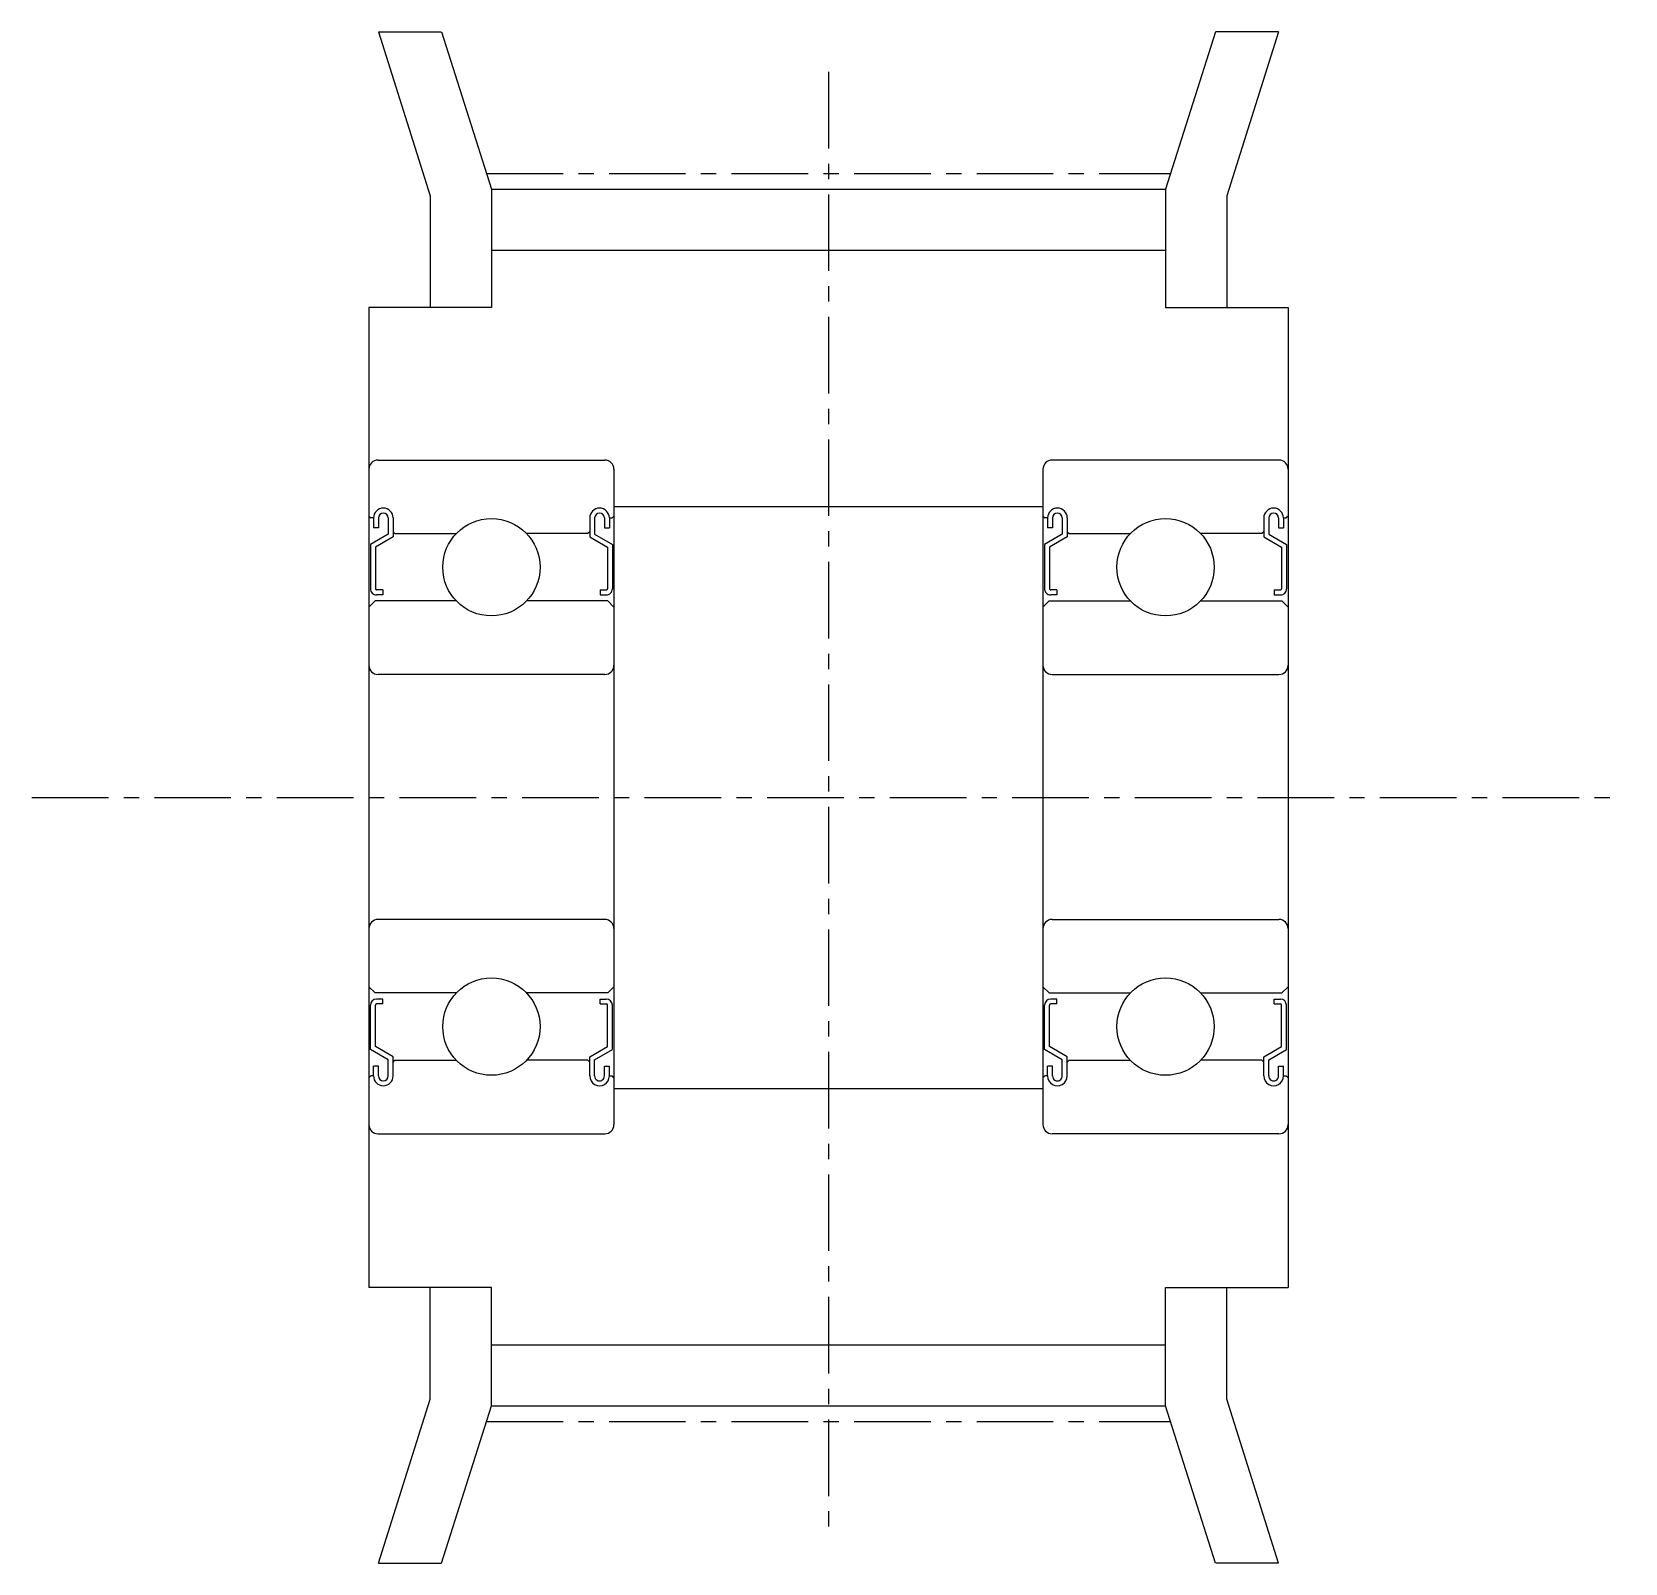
# Model space of a CAD drawing. Extents: x -286 to -132, y -61 to 64.
# Drawn here: x -157.55 to -131.55, y 39.41 to 64.41 of the extents above; entities outside this region: 2.
import ezdxf

# ---------------------------------------------------------------- set-up
doc = ezdxf.new("R2010")
doc.units = 0
doc.linetypes.add('CENTER', pattern=[2, 1.25, -0.25, 0.25, -0.25])
doc.layers.get('0').update_dxf_attribs({"linetype": 'CONTINUOUS'})
doc.layers.add('CENTER', color=1, linetype='CENTER')

msp = doc.modelspace()

# ---------------------------------------------------------------- linework, layer by layer
for p, q in [((-151.894, 64.414), (-151.051, 61.736)), ((-151.894, 64.414), (-150.87, 64.414)), ((-150.867, 64.414), (-150.051, 61.844)), ((-138.234, 64.414), (-139.051, 61.844)), ((-137.207, 64.414), (-138.231, 64.414)), ((-137.207, 64.414), (-138.051, 61.736)), ((-151.051, 61.736), (-151.051, 59.914)), ((-150.051, 61.844), (-150.051, 59.914)), ((-150.051, 61.844), (-139.051, 61.844)), ((-139.051, 61.844), (-139.051, 59.914)), ((-138.051, 61.736), (-138.051, 59.914)), ((-150.051, 60.849), (-139.051, 60.849)), ((-150.051, 59.914), (-152.051, 59.914)), ((-152.051, 59.914), (-152.051, 43.914)), ((-139.051, 59.914), (-137.051, 59.914)), ((-137.051, 59.914), (-137.051, 43.914)), ((-152.051, 57.254), (-152.051, 46.573)), ((-151.901, 57.423), (-148.201, 57.423)), ((-148.051, 57.273), (-148.051, 46.573)), ((-141.051, 57.273), (-141.051, 46.573)), ((-137.201, 57.423), (-140.901, 57.423)), ((-137.051, 57.254), (-137.051, 46.573)), ((-152.051, 56.508), (-152.021, 56.478)), ((-151.975, 56.478), (-152.021, 56.478)), ((-151.975, 56.478), (-151.975, 56.318)), ((-151.895, 56.478), (-151.895, 56.318)), ((-151.735, 56.478), (-151.735, 56.213)), ((-151.655, 56.478), (-151.655, 56.167)), ((-148.447, 56.478), (-148.447, 56.167)), ((-148.367, 56.478), (-148.367, 56.213)), ((-148.207, 56.478), (-148.207, 56.318)), ((-148.127, 56.478), (-148.081, 56.478)), ((-148.127, 56.478), (-148.127, 56.318)), ((-148.051, 56.508), (-148.081, 56.478)), ((-141.051, 56.508), (-141.021, 56.478)), ((-140.975, 56.478), (-141.021, 56.478)), ((-140.975, 56.478), (-140.975, 56.318)), ((-140.895, 56.478), (-140.895, 56.318)), ((-140.735, 56.478), (-140.735, 56.213)), ((-140.655, 56.478), (-140.655, 56.167)), ((-137.447, 56.478), (-137.447, 56.167)), ((-137.367, 56.478), (-137.367, 56.213)), ((-137.207, 56.478), (-137.207, 56.318)), ((-137.127, 56.478), (-137.081, 56.478)), ((-137.127, 56.478), (-137.127, 56.318)), ((-137.051, 56.508), (-137.081, 56.478)), ((-151.735, 56.213), (-152.025, 56.046)), ((-151.895, 56.318), (-151.975, 56.318)), ((-151.655, 56.167), (-151.945, 56)), ((-151.655, 56.253), (-151.625, 56.223)), ((-151.625, 56.223), (-150.623, 56.223)), ((-148.477, 56.223), (-149.478, 56.223)), ((-148.447, 56.253), (-148.477, 56.223)), ((-148.447, 56.167), (-148.157, 56)), ((-148.367, 56.213), (-148.077, 56.046)), ((-148.207, 56.318), (-148.127, 56.318)), ((-140.735, 56.213), (-141.025, 56.046)), ((-140.895, 56.318), (-140.975, 56.318)), ((-140.655, 56.167), (-140.945, 56)), ((-140.655, 56.253), (-140.625, 56.223)), ((-140.625, 56.223), (-139.623, 56.223)), ((-137.477, 56.223), (-138.478, 56.223)), ((-137.447, 56.253), (-137.477, 56.223)), ((-137.447, 56.167), (-137.157, 56)), ((-137.367, 56.213), (-137.077, 56.046)), ((-137.207, 56.318), (-137.127, 56.318)), ((-152.025, 56.046), (-152.025, 55.323)), ((-151.945, 56), (-151.945, 55.323)), ((-148.157, 56), (-148.157, 55.323)), ((-148.077, 56.046), (-148.077, 55.323)), ((-141.025, 56.046), (-141.025, 55.323)), ((-140.945, 56), (-140.945, 55.323)), ((-137.157, 56), (-137.157, 55.323)), ((-137.077, 56.046), (-137.077, 55.323)), ((-151.951, 55.123), (-152.051, 55.023)), ((-150.623, 55.123), (-151.951, 55.123)), ((-151.825, 55.303), (-151.925, 55.303)), ((-151.825, 55.223), (-151.925, 55.223)), ((-151.825, 55.303), (-151.825, 55.223)), ((-148.151, 55.123), (-149.478, 55.123)), ((-148.277, 55.303), (-148.277, 55.223)), ((-148.277, 55.303), (-148.177, 55.303)), ((-148.277, 55.223), (-148.177, 55.223)), ((-148.051, 55.023), (-148.151, 55.123)), ((-141.051, 55.023), (-140.951, 55.123)), ((-140.951, 55.123), (-139.623, 55.123)), ((-140.825, 55.303), (-140.925, 55.303)), ((-140.825, 55.223), (-140.925, 55.223)), ((-140.825, 55.303), (-140.825, 55.223)), ((-138.478, 55.123), (-137.151, 55.123)), ((-137.277, 55.303), (-137.177, 55.303)), ((-137.277, 55.303), (-137.277, 55.223)), ((-137.277, 55.223), (-137.177, 55.223)), ((-137.151, 55.123), (-137.051, 55.023)), ((-148.201, 53.923), (-151.901, 53.923)), ((-140.901, 53.923), (-137.201, 53.923)), ((-148.201, 49.923), (-151.901, 49.923)), ((-140.901, 49.923), (-137.201, 49.923)), ((-151.951, 48.723), (-152.051, 48.823)), ((-150.623, 48.723), (-151.951, 48.723)), ((-151.825, 48.623), (-151.925, 48.623)), ((-151.825, 48.543), (-151.825, 48.623)), ((-148.151, 48.723), (-149.478, 48.723)), ((-148.277, 48.543), (-148.277, 48.623)), ((-148.277, 48.623), (-148.177, 48.623)), ((-148.051, 48.823), (-148.151, 48.723)), ((-141.051, 48.823), (-140.951, 48.723)), ((-140.951, 48.723), (-139.623, 48.723)), ((-140.825, 48.623), (-140.925, 48.623)), ((-140.825, 48.543), (-140.825, 48.623)), ((-138.478, 48.723), (-137.151, 48.723)), ((-137.277, 48.623), (-137.177, 48.623)), ((-137.277, 48.543), (-137.277, 48.623)), ((-137.151, 48.723), (-137.051, 48.823)), ((-152.025, 47.801), (-152.025, 48.523)), ((-151.945, 47.847), (-151.945, 48.523)), ((-151.825, 48.543), (-151.925, 48.543)), ((-148.277, 48.543), (-148.177, 48.543)), ((-148.157, 47.847), (-148.157, 48.523)), ((-148.077, 47.801), (-148.077, 48.523)), ((-141.025, 47.801), (-141.025, 48.523)), ((-140.945, 47.847), (-140.945, 48.523)), ((-140.825, 48.543), (-140.925, 48.543)), ((-137.277, 48.543), (-137.177, 48.543)), ((-137.157, 47.847), (-137.157, 48.523)), ((-137.077, 47.801), (-137.077, 48.523)), ((-151.655, 47.68), (-151.945, 47.847)), ((-148.447, 47.68), (-148.157, 47.847)), ((-140.655, 47.68), (-140.945, 47.847)), ((-137.447, 47.68), (-137.157, 47.847)), ((-151.735, 47.633), (-152.025, 47.801)), ((-151.735, 47.368), (-151.735, 47.633)), ((-151.655, 47.368), (-151.655, 47.68)), ((-151.655, 47.593), (-151.625, 47.623)), ((-151.625, 47.623), (-150.623, 47.623)), ((-148.477, 47.623), (-149.478, 47.623)), ((-148.447, 47.593), (-148.477, 47.623)), ((-148.447, 47.368), (-148.447, 47.68)), ((-148.367, 47.633), (-148.077, 47.801)), ((-148.367, 47.368), (-148.367, 47.633)), ((-140.735, 47.633), (-141.025, 47.801)), ((-140.735, 47.368), (-140.735, 47.633)), ((-140.655, 47.368), (-140.655, 47.68)), ((-140.655, 47.593), (-140.625, 47.623)), ((-140.625, 47.623), (-139.623, 47.623)), ((-137.477, 47.623), (-138.478, 47.623)), ((-137.447, 47.593), (-137.477, 47.623)), ((-137.447, 47.368), (-137.447, 47.68)), ((-137.367, 47.633), (-137.077, 47.801)), ((-137.367, 47.368), (-137.367, 47.633)), ((-152.051, 47.338), (-152.021, 47.368)), ((-151.975, 47.368), (-152.021, 47.368)), ((-151.895, 47.528), (-151.975, 47.528)), ((-151.975, 47.368), (-151.975, 47.528)), ((-151.895, 47.368), (-151.895, 47.528)), ((-148.207, 47.368), (-148.207, 47.528)), ((-148.207, 47.528), (-148.127, 47.528)), ((-148.127, 47.368), (-148.127, 47.528)), ((-148.127, 47.368), (-148.081, 47.368)), ((-148.051, 47.338), (-148.081, 47.368)), ((-141.051, 47.338), (-141.021, 47.368)), ((-140.975, 47.368), (-141.021, 47.368)), ((-140.975, 47.368), (-140.975, 47.528)), ((-140.895, 47.528), (-140.975, 47.528)), ((-140.895, 47.368), (-140.895, 47.528)), ((-137.207, 47.528), (-137.127, 47.528)), ((-137.207, 47.368), (-137.207, 47.528)), ((-137.127, 47.368), (-137.127, 47.528)), ((-137.127, 47.368), (-137.081, 47.368)), ((-137.051, 47.338), (-137.081, 47.368)), ((-151.901, 46.423), (-148.201, 46.423)), ((-137.201, 46.423), (-140.901, 46.423)), ((-150.051, 43.914), (-152.051, 43.914)), ((-151.051, 42.091), (-151.051, 43.914)), ((-150.051, 41.984), (-150.051, 43.914)), ((-139.051, 43.914), (-137.051, 43.914)), ((-139.051, 41.984), (-139.051, 43.914)), ((-138.051, 42.091), (-138.051, 43.914)), ((-150.051, 42.979), (-139.051, 42.979)), ((-151.894, 39.414), (-151.051, 42.091)), ((-150.867, 39.414), (-150.051, 41.984)), ((-150.051, 41.984), (-139.051, 41.984)), ((-138.234, 39.414), (-139.051, 41.984)), ((-137.207, 39.414), (-138.051, 42.091)), ((-151.894, 39.414), (-150.87, 39.414)), ((-137.207, 39.414), (-138.231, 39.414))]:
    msp.add_line(p, q)
at = {"color": 7, "linetype": 'CONTINUOUS'}
for p, q in [((-148.051, 56.664), (-141.051, 56.664)), ((-148.051, 47.164), (-141.051, 47.164))]:
    msp.add_line(p, q, dxfattribs=at)
for centre in [(-150.051, 55.673), (-139.051, 55.673), (-150.051, 48.173), (-139.051, 48.173)]:
    msp.add_circle(centre, 0.794)
for centre, radius, start, end in [((-151.901, 57.273), 0.15, 90, 180), ((-148.201, 57.273), 0.15, 360, 90), ((-140.901, 57.273), 0.15, 90, 180), ((-137.201, 57.273), 0.15, 0, 90), ((-151.815, 56.478), 0.16, 0, 180), ((-151.815, 56.478), 0.08, 0, 180), ((-148.287, 56.478), 0.16, 0, 180), ((-148.287, 56.478), 0.08, 0, 180), ((-140.815, 56.478), 0.16, 0.0001, 180), ((-140.815, 56.478), 0.08, 0.0001, 180), ((-137.287, 56.478), 0.16, 0.0001, 180), ((-137.287, 56.478), 0.08, 0.0001, 180), ((-151.925, 55.323), 0.1, 180, 270.0005), ((-151.925, 55.323), 0.02, 180, 270.0027), ((-148.177, 55.323), 0.02, 269.9998, 0), ((-148.177, 55.323), 0.1, 269.9998, 0), ((-140.925, 55.323), 0.1, 180, 270.0002), ((-140.925, 55.323), 0.02, 180, 270.0002), ((-137.177, 55.323), 0.1, 269.9995, 0.0001), ((-137.177, 55.323), 0.02, 269.9973, 0.0001), ((-151.901, 54.073), 0.15, 180, 270), ((-148.201, 54.073), 0.15, 270, 360), ((-140.901, 54.073), 0.15, 180, 270), ((-137.201, 54.073), 0.15, 270, 0), ((-151.901, 49.773), 0.15, 90, 180), ((-148.201, 49.773), 0.15, 360, 90), ((-140.901, 49.773), 0.15, 90, 180), ((-137.201, 49.773), 0.15, 0, 90), ((-151.925, 48.523), 0.1, 90, 180), ((-148.177, 48.523), 0.1, 0, 90), ((-140.925, 48.523), 0.1, 90, 180), ((-137.177, 48.523), 0.1, 0.0001, 90), ((-151.925, 48.523), 0.02, 90, 180), ((-148.177, 48.523), 0.02, 0, 90), ((-140.925, 48.523), 0.02, 90, 180), ((-137.177, 48.523), 0.02, 0.0001, 90), ((-151.815, 47.368), 0.16, 180, 0), ((-151.815, 47.368), 0.08, 180, 0), ((-148.287, 47.368), 0.16, 179.9996, 0), ((-148.287, 47.368), 0.08, 179.9993, 0), ((-140.815, 47.368), 0.16, 180, 0.0004), ((-140.815, 47.368), 0.08, 180, 0.0007), ((-137.287, 47.368), 0.16, 180, 0.0001), ((-137.287, 47.368), 0.08, 180, 0.0001), ((-151.901, 46.573), 0.15, 180, 270), ((-148.201, 46.573), 0.15, 270, 360), ((-140.901, 46.573), 0.15, 180, 270), ((-137.201, 46.573), 0.15, 270, 0)]:
    msp.add_arc(centre, radius, start, end)
at = {"layer": 'CENTER', "color": 1, "linetype": 'CENTER'}
for p, q in [((-144.551, 63.76), (-144.551, 39.859)), ((-150.132, 62.099), (-138.969, 62.099)), ((-157.551, 51.914), (-131.551, 51.914)), ((-150.132, 41.729), (-138.969, 41.729))]:
    msp.add_line(p, q, dxfattribs=at)

# ---------------------------------------------------------------- texts
at = {"color": 7, "linetype": 'CONTINUOUS'}
for s, p in [('AHTFW32-S2M100-4', (-285.987, -49.998)), ('AHTFW32-S2M100', (-285.987, -60.81))]:
    msp.add_text(s, height=6, dxfattribs=at).set_placement(p)

doc.saveas('drawing.dxf')
